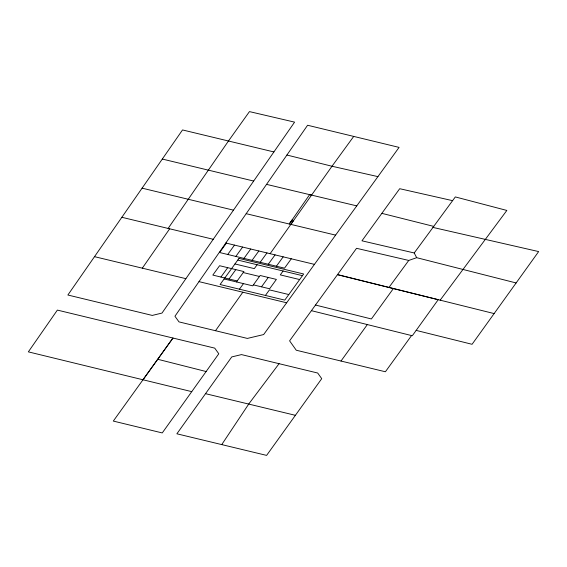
<?xml version="1.0" encoding="UTF-8"?>
<svg xmlns="http://www.w3.org/2000/svg" width="567" height="567" viewBox="0 0 567 567"><rect width="100%" height="100%" fill="white"/><g stroke="black" fill="none" stroke-linecap="round" stroke-linejoin="round"><path stroke-width="0.85" d="M221.747 444.592L248.906 403.789L279.07 363.681M273.896 151.942L182.524 129.942L67.87 295.017L152.254 315.422L162.006 313.062L294.592 122.132L249.452 111.607L228.458 141.013L168.123 228.43L213.242 239.288M142.31 268.177L169.668 228.806L121.862 217.289M198.989 281.636L307.597 125.25L399.076 147.392L263.655 334.558L247.361 338.421L178.995 321.893L174.941 316.251L198.989 281.636L286.661 302.785M290.864 224.397L293.671 220.393L292.005 220.003L289.248 224.008L309.617 194.644L356.771 205.878M270.119 253.69L332 166.244L353.709 136.42M215.503 330.71L242.839 292.218M206.126 371.534L218.784 353.773L214.73 348.131L57.373 310.092L28.35 351.866L191.752 391.641L206.126 371.534L157.725 359.272L113.308 421.075L162.254 432.933L191.752 391.641M205.53 393.675L231.747 356.919L241.492 354.595L317.697 373.029L321.73 378.657L266.61 455.393L176.876 433.798L205.53 393.675L295.386 415.313M157.725 359.272L172.97 338.038L142.983 379.762M440.162 300.17L506.841 210.442L455.329 196.926L432.975 227.417L538.65 251.578L472.07 344.297L416.164 330.398M226.382 243.151L219.606 252.521L284.521 268.163L291.296 258.793M227.721 254.477L234.497 245.107M220.932 277.043L227.707 267.674M235.837 256.433L242.612 247.063M229.047 278.999L235.822 269.63M243.952 258.389L250.727 249.019M236.453 281.927L243.938 271.586L219.592 265.717L212.816 275.087L237.162 280.956M252.067 260.338L258.843 250.968M239.451 289.184L243.477 283.62M257.127 264.746L254.321 268.63L234.958 263.96M260.182 262.294L266.958 252.925M268.29 264.25L275.066 254.881M261.5 286.824L268.276 277.454M276.405 266.207L283.181 256.837M265.42 295.442L269.445 289.879L288.801 294.549M283.096 271.005L280.282 274.889L299.645 279.559M516.14 282.954L416.674 257.687L408.75 260.437L356.544 248.303L289.595 340.838L296.257 350.229L385.397 371.768L411.536 335.565M416.674 257.687L414.222 252.974L361.966 240.812L399.7 188.705L452.594 200.661M341.001 361.037L367.338 324.579M311.403 310.666L412.308 335.749L438.22 299.681L393.378 288.553L371.392 318.966L315.486 305.039M388.955 287.434L408.75 260.437M414.222 252.974L433.748 226.396L381.867 213.355M377.934 176.628L332 166.244L286.909 155.032M266.54 184.367L311.552 195.105M246.191 213.688L335.607 235.128M162.304 159.051L253.683 181.05M142.083 188.159L233.462 210.151M225.801 243.009L314.437 264.371M237.764 260.076L302.452 275.668M243.229 272.557L259.459 276.469M253.385 284.868L269.616 288.78L276.391 279.411L260.161 275.498L252.684 285.839L224.114 278.957M94.505 256.66L185.884 278.659M494.133 313.579L337.493 274.641L393.378 288.553M238.983 258.396L220.088 284.521L284.776 300.113L303.671 273.989L238.983 258.396"/></g></svg>
